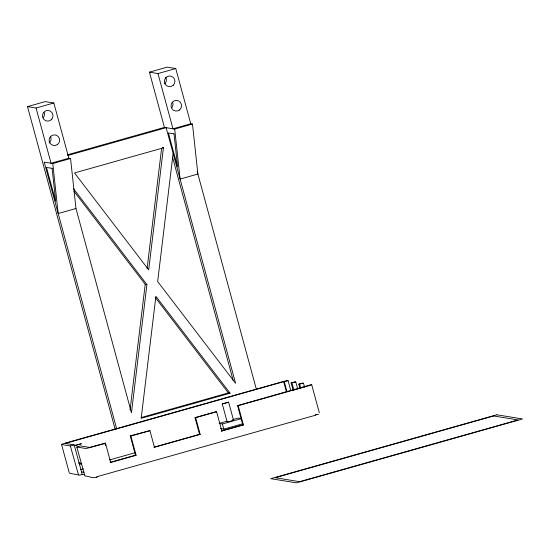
<?xml version="1.0" encoding="UTF-8"?>
<svg xmlns="http://www.w3.org/2000/svg" width="550" height="550" viewBox="0 0 550 550"><rect width="100%" height="100%" fill="white"/><g stroke="black" fill="none" stroke-linecap="round" stroke-linejoin="round"><path stroke-width="0.82" d="M130.054 409.949L145.207 284.316L74.023 191.352M147.084 268.716L161.597 148.39M73.659 188.918L146.919 284.597L131.464 412.775L75.962 208.505L70.558 158.517L68.846 158.235L51.061 163.261L36.052 108.02L27.5 106.624L115.239 429.564M163.412 147.826L148.692 269.837L74.504 172.947L163.412 147.826L162.271 147.634M173.126 153.374L157.664 281.559L235.599 383.336L166.141 127.683L67.787 155.485M79.874 463.471L81.146 463.368M222.276 403.947L228.621 402.153L233.509 420.138L230.869 421.121L227.157 421.933L222.276 403.947L228.621 402.153M315.267 415.291L97.769 476.472C94.057 479.435 89.024 476.101 84.899 475.915L76.794 447.013L80.602 445.933L89.588 447.404L105.469 443.197L110.708 462.474L136.104 455.297L130.873 436.019L130.226 435.916L135.465 455.187L136.104 455.297M96.614 477.221L97.769 476.472M318.567 414.418L315.198 414.879L316.704 414.59M27.5 106.624L45.279 101.599L53.838 102.994L68.846 158.235M164.429 127.401L149.421 72.16L167.2 67.134L175.759 68.53L190.768 123.777L192.479 124.052L197.883 174.047L180.104 179.073L174.694 129.078L164.429 127.401L67.726 154.736M36.052 108.02L53.838 102.994M149.421 72.16L157.974 73.556L175.759 68.53M190.768 123.777L172.989 128.803L157.974 73.556M116.724 428.993L44.22 162.14L52.773 163.542L70.558 158.517M174.694 129.078L192.479 124.052M75.962 208.505L58.183 213.531L52.773 163.542M141.109 417.581L228.367 392.92L230.079 393.202L155.891 296.312L141.178 418.33L230.079 393.202M290.737 390.418L288.104 380.71L283.649 381.679L65.209 443.424L74.188 444.888L82.218 474.437L84.624 474.836M293.116 390.184L291.136 382.903L294.944 381.824L295.804 381.968L297.777 389.249M291.136 382.903L295.804 381.968M287.678 380.641A5.342 0.364 -15.2 0 0 281.738 381.934L65.835 442.956A5.342 0.364 -15.2 0 0 61.607 444.538L70.379 445.967L74.188 444.888M299.936 388.204L298.836 384.161L302.644 383.082L303.504 383.226L304.597 387.269M298.836 384.161L303.504 383.226M130.226 435.916L149.923 430.636L154.461 447.342M194.996 417.608L195.642 417.711L200.179 434.418L199.54 434.314L194.996 417.608L215.958 411.689L216.597 411.792L221.836 431.062L243.423 424.964L238.184 405.687L237.545 405.584L242.784 424.854L243.423 424.964M237.545 405.584L311.63 384.546A5.342 0.364 -15.2 0 1 307.402 386.127L238.184 405.687M105.469 443.197L91.499 447.15A5.342 0.364 -15.2 0 1 85.559 448.442L76.794 447.013M130.873 436.019L149.923 430.636M195.642 417.711L216.597 411.792M78.519 463.176L80.162 462.715M227.033 421.204L219.099 423.445L222.413 423.988L241.464 418.605L238.15 418.062L232.595 419.629M79.379 464.413L81.84 463.719M154.632 447.006L199.54 434.314M109.491 459.958L134.977 452.753M153.89 447.411L200.179 434.418M80.774 469.556L83.236 468.861M220.495 428.587L223.809 429.124L242.859 423.741M135.465 455.187L110.062 462.371L110.708 462.474M242.784 424.854L221.189 430.959L221.836 431.062M82.218 474.437L79.674 475.159L69.623 473.282M233.062 420.172L233.509 420.138M145.207 284.316L146.919 284.597M287.678 380.641L288.104 380.71M81.517 471.873L83.923 472.264M155.224 297.399L228.367 392.92M78.485 474.863L70.379 445.967M311.678 384.636L319.357 412.899M299.688 384.299L300.788 388.348M291.988 383.041L293.968 390.321M284.295 381.789L286.928 391.497M283.649 381.679L286.316 391.49M197.209 171.559L256.424 389.51M172.535 157.231L233.221 380.579M222.413 423.988L223.809 429.124M104.83 443.094L105.483 445.507M61.559 444.448L69.238 472.718M44.117 112.489A5.335 5.266 -80.7 0 1 43.251 117.755M165.749 77.385A5.335 5.266 -80.7 0 1 164.711 83.799M172.638 102.355A5.335 5.266 -80.7 0 1 171.861 107.635M50.621 136.593A5.335 5.266 -80.7 0 1 49.136 142.924M74.986 445.479L81.297 443.788L74.986 445.479M496.836 414.783L270.772 478.672L296.436 482.866L522.5 418.969L496.836 414.783M493.666 415.958L275.22 477.703L299.606 481.683L518.045 419.939L493.666 415.958M174.027 133.884L168.396 132.963L177.588 166.808L174.027 133.884M52.106 168.341L46.475 167.42L55.667 201.266L52.106 168.341M51.81 119.151A5.335 5.266 -80.7 0 0 48.599 110.516A5.335 5.266 -80.7 0 0 42.804 117.679A5.335 5.266 -80.7 0 0 51.81 119.151M173.271 85.195A5.335 5.266 -80.7 0 0 171.181 76.209A5.335 5.266 -80.7 0 0 164.532 82.569A5.335 5.266 -80.7 0 0 173.271 85.195M57.695 144.32A5.335 5.266 -80.7 0 0 56.244 135.197A5.335 5.266 -80.7 0 0 49.17 141.061A5.335 5.266 -80.7 0 0 57.695 144.32M179.431 110.007A5.335 5.266 -80.7 0 0 178.386 100.829A5.335 5.266 -80.7 0 0 171.057 106.363A5.335 5.266 -80.7 0 0 179.431 110.007"/></g></svg>
